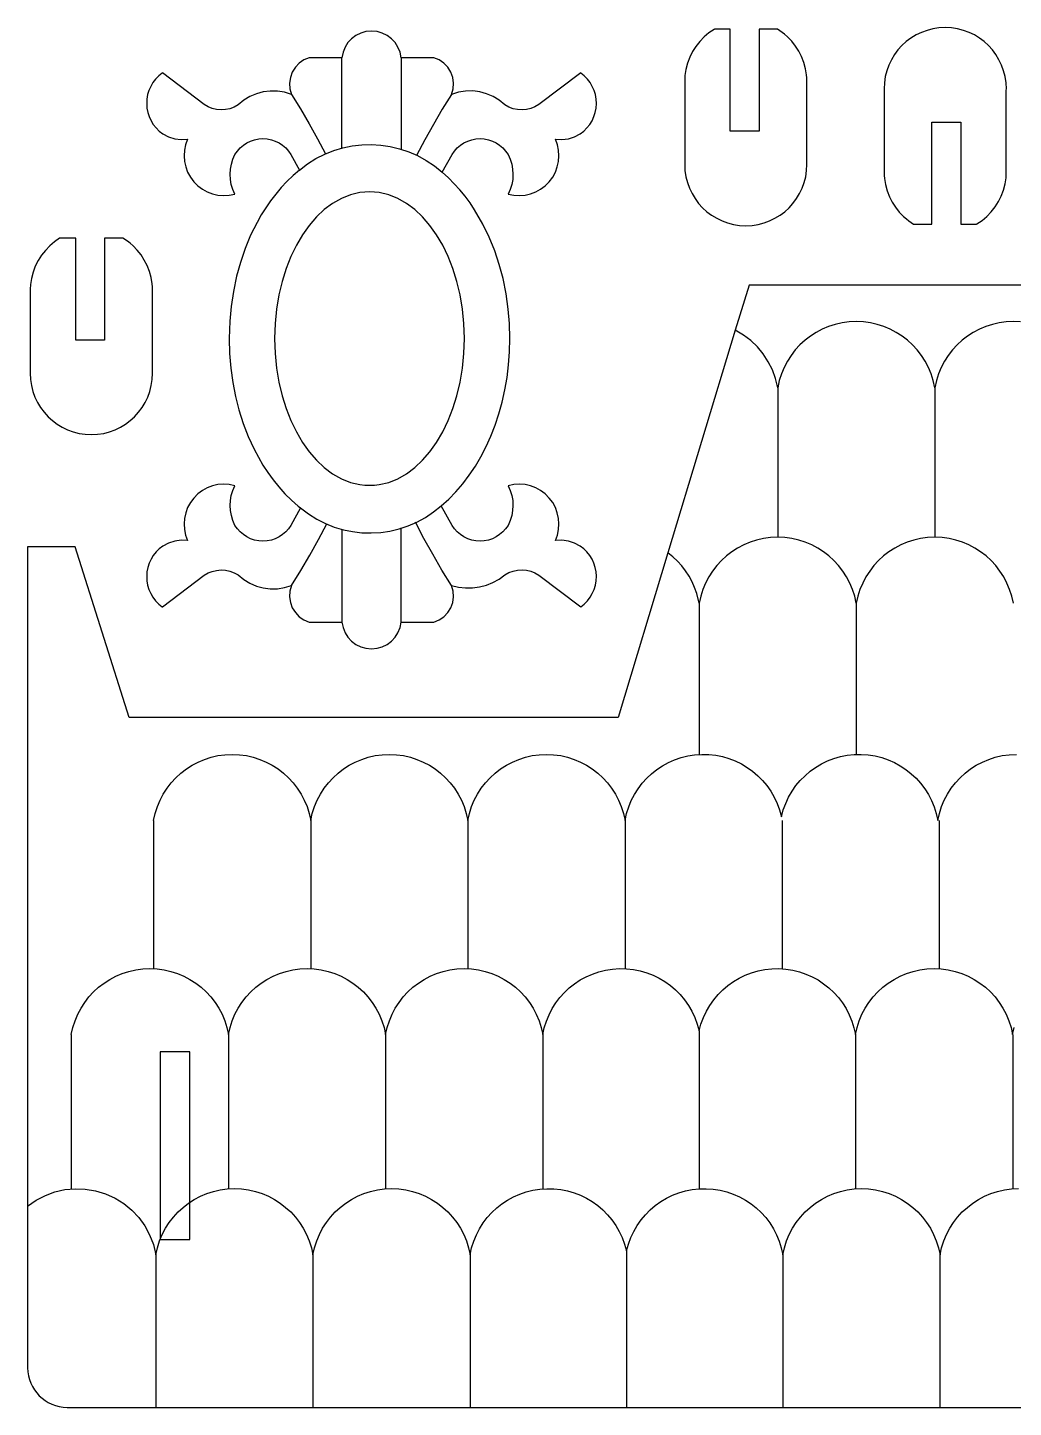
# Model space of a CAD drawing. Extents: x -5.2 to 11.4, y -0.3 to 10.2.
# Drawn here: x -5.16 to -1.15, y -0.34 to 5.27 of the extents above; entities that cross this region are included whole.
import ezdxf

# ---------------------------------------------------------------- set-up
doc = ezdxf.new("R2010")
doc.units = 0
doc.layers.add('Default_Layer', color=1, linetype='CONTINUOUS')

msp = doc.modelspace()

# ---------------------------------------------------------------- linework, layer by layer
at = {"layer": 'Default_Layer'}
for points in [[(-1.1831, 5.0163), (-1.1831, 5.0171), (-1.183, 5.0225), (-1.1843, 5.048), (-1.188, 5.0728), (-1.1942, 5.0967), (-1.2025, 5.1196), (-1.213, 5.1414), (-1.2254, 5.1619), (-1.2397, 5.1811), (-1.2558, 5.1988), (-1.2734, 5.2149), (-1.2925, 5.2293), (-1.313, 5.2418), (-1.3347, 5.2523), (-1.3576, 5.2607), (-1.3814, 5.2668), (-1.406, 5.2706), (-1.4314, 5.2719), (-1.4568, 5.2706), (-1.4815, 5.2668), (-1.5053, 5.2607), (-1.5281, 5.2523), (-1.5499, 5.2418), (-1.5704, 5.2293), (-1.5895, 5.2149), (-1.6071, 5.1988), (-1.6232, 5.1811), (-1.6375, 5.1619), (-1.6499, 5.1414), (-1.6604, 5.1196), (-1.6687, 5.0967), (-1.6748, 5.0728), (-1.6786, 5.048), (-1.6799, 5.0225), (-1.6798, 5.0159), (-1.6798, 4.6929), (-1.6799, 4.6871), (-1.6794, 4.671), (-1.6783, 4.6584), (-1.6742, 4.6338), (-1.6674, 4.6087), (-1.6579, 4.5844), (-1.6467, 4.5624), (-1.6333, 4.5416), (-1.6179, 4.5222), (-1.6007, 4.5045), (-1.5888, 4.4941), (-1.5785, 4.4861), (-1.56, 4.4736), (-1.5585, 4.4728), (-1.4854, 4.4728), (-1.4854, 4.8872), (-1.3684, 4.8872), (-1.3684, 4.4728), (-1.3043, 4.4728), (-1.3027, 4.4737), (-1.2815, 4.4882), (-1.2717, 4.4961), (-1.2622, 4.5045), (-1.2445, 4.5228), (-1.2287, 4.5428), (-1.2151, 4.5644), (-1.2037, 4.5872), (-1.1946, 4.6116), (-1.188, 4.6368), (-1.1843, 4.6616), (-1.1831, 4.6808), (-1.1831, 5.0163)], [(-2.9121, 5.0873), (-2.9124, 5.0875), (-3.0819, 4.959), (-3.098, 4.9497), (-3.1151, 4.9431), (-3.1328, 4.939), (-3.1507, 4.9375), (-3.1687, 4.9386), (-3.1865, 4.9423), (-3.2037, 4.9486), (-3.2201, 4.9574), (-3.2429, 4.9764), (-3.2679, 4.9917), (-3.2944, 5.0031), (-3.3222, 5.0107), (-3.3508, 5.0143), (-3.3798, 5.0139), (-3.4086, 5.0094), (-3.4369, 5.0006), (-3.4306, 5.0231), (-3.4291, 5.0462), (-3.4324, 5.0691), (-3.4403, 5.0911), (-3.4526, 5.111), (-3.4686, 5.1277), (-3.4877, 5.1407), (-3.5092, 5.1496), (-3.6417, 5.1496), (-3.6463, 5.172), (-3.6547, 5.1925), (-3.6666, 5.2109), (-3.6814, 5.2268), (-3.6987, 5.2398), (-3.7183, 5.2496), (-3.7396, 5.2557), (-3.7622, 5.2578), (-3.7848, 5.2557), (-3.8061, 5.2496), (-3.8256, 5.2398), (-3.843, 5.2268), (-3.8578, 5.2109), (-3.8696, 5.1925), (-3.878, 5.172), (-3.8826, 5.1496), (-4.0151, 5.1496), (-4.0367, 5.1407), (-4.0557, 5.1277), (-4.0717, 5.111), (-4.0841, 5.0911), (-4.092, 5.0691), (-4.0953, 5.0462), (-4.0937, 5.0231), (-4.0874, 5.0006), (-4.1158, 5.0092), (-4.1446, 5.0137), (-4.1735, 5.0141), (-4.2021, 5.0104), (-4.2299, 5.0029), (-4.2564, 4.9914), (-4.2814, 4.9763), (-4.3043, 4.9574), (-4.3207, 4.9486), (-4.3379, 4.9423), (-4.3556, 4.9386), (-4.3736, 4.9375), (-4.3916, 4.939), (-4.4093, 4.9431), (-4.4263, 4.9497), (-4.4425, 4.959), (-4.612, 5.0875), (-4.6123, 5.0873), (-4.6266, 5.0758), (-4.6392, 5.0628), (-4.6501, 5.0485), (-4.6592, 5.0331), (-4.6664, 5.0166), (-4.6717, 4.9994), (-4.6748, 4.9815), (-4.6757, 4.9632), (-4.6745, 4.9448), (-4.671, 4.927), (-4.6655, 4.9099), (-4.658, 4.8936), (-4.6487, 4.8782), (-4.6375, 4.8641), (-4.6246, 4.8514), (-4.6102, 4.8401), (-4.5868, 4.8279), (-4.5619, 4.82), (-4.536, 4.8166), (-4.5097, 4.8178), (-4.5176, 4.7958), (-4.5223, 4.7732), (-4.5237, 4.7504), (-4.522, 4.7278), (-4.5171, 4.7055), (-4.5092, 4.6841), (-4.4982, 4.6639), (-4.4842, 4.6451), (-4.4677, 4.6285), (-4.4494, 4.6147), (-4.4294, 4.6037), (-4.4082, 4.5957), (-4.3861, 4.5907), (-4.3634, 4.5888), (-4.3405, 4.5902), (-4.3176, 4.5949), (-4.3261, 4.6143), (-4.3321, 4.6343), (-4.3356, 4.6548), (-4.3368, 4.6755), (-4.3355, 4.6962), (-4.3317, 4.7167), (-4.3255, 4.7367), (-4.3169, 4.7561), (-4.3071, 4.7703), (-4.2956, 4.783), (-4.2827, 4.794), (-4.2685, 4.8033), (-4.2533, 4.8107), (-4.2372, 4.8161), (-4.2204, 4.8194), (-4.2032, 4.8205), (-4.1859, 4.8194), (-4.1691, 4.8161), (-4.1531, 4.8107), (-4.1378, 4.8033), (-4.1237, 4.794), (-4.1108, 4.783), (-4.0993, 4.7703), (-4.0894, 4.7561), (-4.0543, 4.6928), (-4.0547, 4.6924), (-4.0809, 4.6702), (-4.1058, 4.6465), (-4.1293, 4.6214), (-4.1514, 4.5951), (-4.1723, 4.5678), (-4.1919, 4.5395), (-4.2101, 4.5103), (-4.2271, 4.4804), (-4.2532, 4.4278), (-4.2757, 4.3735), (-4.2948, 4.3178), (-4.3104, 4.2612), (-4.3234, 4.1999), (-4.3327, 4.1379), (-4.3381, 4.0786), (-4.3404, 4.0079), (-4.3387, 3.9471), (-4.3338, 3.8876), (-4.3258, 3.83), (-4.3147, 3.773), (-4.3007, 3.7178), (-4.2834, 3.6634), (-4.2629, 3.6102), (-4.2391, 3.5584), (-4.2219, 3.5259), (-4.2033, 3.4941), (-4.1831, 3.4633), (-4.1615, 3.4334), (-4.1384, 3.4048), (-4.1138, 3.3775), (-4.0876, 3.3517), (-4.0599, 3.3275), (-4.0502, 3.3197), (-4.0502, 3.3196), (-4.0894, 3.2489), (-4.0993, 3.2347), (-4.1108, 3.222), (-4.1237, 3.211), (-4.1378, 3.2017), (-4.1531, 3.1943), (-4.1691, 3.1889), (-4.1859, 3.1856), (-4.2032, 3.1845), (-4.2204, 3.1856), (-4.2372, 3.1889), (-4.2533, 3.1943), (-4.2685, 3.2017), (-4.2827, 3.211), (-4.2956, 3.222), (-4.3071, 3.2347), (-4.3169, 3.2489), (-4.3255, 3.2683), (-4.3317, 3.2883), (-4.3355, 3.3088), (-4.3368, 3.3295), (-4.3356, 3.3502), (-4.3321, 3.3707), (-4.3261, 3.3907), (-4.3176, 3.4101), (-4.3405, 3.4148), (-4.3634, 3.4162), (-4.3861, 3.4143), (-4.4082, 3.4093), (-4.4294, 3.4013), (-4.4494, 3.3903), (-4.4677, 3.3765), (-4.4842, 3.3599), (-4.4982, 3.3411), (-4.5092, 3.3209), (-4.5171, 3.2995), (-4.522, 3.2772), (-4.5237, 3.2546), (-4.5223, 3.2318), (-4.5176, 3.2092), (-4.5097, 3.1872), (-4.536, 3.1884), (-4.5619, 3.185), (-4.5868, 3.1771), (-4.6102, 3.1649), (-4.6246, 3.1536), (-4.6375, 3.1409), (-4.6487, 3.1268), (-4.658, 3.1115), (-4.6655, 3.0951), (-4.671, 3.078), (-4.6745, 3.0602), (-4.6757, 3.0419), (-4.6748, 3.0235), (-4.6717, 3.0056), (-4.6664, 2.9884), (-4.6592, 2.9719), (-4.6501, 2.9565), (-4.6392, 2.9422), (-4.6266, 2.9292), (-4.6123, 2.9177), (-4.612, 2.9175), (-4.4425, 3.046), (-4.4263, 3.0553), (-4.4093, 3.0619), (-4.3916, 3.066), (-4.3736, 3.0675), (-4.3556, 3.0664), (-4.3379, 3.0627), (-4.3207, 3.0564), (-4.3043, 3.0476), (-4.2814, 3.0288), (-4.2564, 3.0137), (-4.2298, 3.0023), (-4.202, 2.9947), (-4.1735, 2.9911), (-4.1446, 2.9914), (-4.1157, 2.9959), (-4.0874, 3.0045), (-4.0937, 2.982), (-4.0952, 2.9589), (-4.092, 2.9359), (-4.0841, 2.9139), (-4.0717, 2.8941), (-4.0557, 2.8774), (-4.0367, 2.8643), (-4.0151, 2.8554), (-3.8826, 2.8554), (-3.878, 2.8331), (-3.8696, 2.8125), (-3.8578, 2.7941), (-3.843, 2.7782), (-3.8256, 2.7652), (-3.8061, 2.7554), (-3.7848, 2.7493), (-3.7622, 2.7472), (-3.7396, 2.7493), (-3.7183, 2.7554), (-3.6987, 2.7652), (-3.6814, 2.7782), (-3.6666, 2.7941), (-3.6547, 2.8125), (-3.6463, 2.8331), (-3.6417, 2.8554), (-3.5092, 2.8554), (-3.4877, 2.8643), (-3.4686, 2.8774), (-3.4526, 2.8941), (-3.4403, 2.9139), (-3.4324, 2.9359), (-3.4291, 2.9589), (-3.4307, 2.982), (-3.437, 3.0045), (-3.4086, 2.9975), (-3.3799, 2.9943), (-3.3513, 2.9946), (-3.323, 2.9984), (-3.2955, 3.0058), (-3.2689, 3.0165), (-3.2437, 3.0306), (-3.2202, 3.0479), (-3.2038, 3.0568), (-3.1866, 3.063), (-3.1689, 3.0667), (-3.1508, 3.0678), (-3.1329, 3.0663), (-3.1152, 3.0622), (-3.0982, 3.0556), (-3.082, 3.0464), (-2.9122, 2.9176), (-2.8979, 2.9291), (-2.8852, 2.9421), (-2.8743, 2.9564), (-2.8652, 2.9719), (-2.858, 2.9883), (-2.8528, 3.0056), (-2.8496, 3.0235), (-2.8487, 3.0418), (-2.8499, 3.0601), (-2.8534, 3.0779), (-2.8589, 3.0951), (-2.8663, 3.1114), (-2.8757, 3.1267), (-2.8869, 3.1409), (-2.8997, 3.1536), (-2.9142, 3.1649), (-2.9375, 3.1771), (-2.9625, 3.185), (-2.9884, 3.1884), (-3.0147, 3.1872), (-3.0068, 3.2092), (-3.0021, 3.2318), (-3.0007, 3.2546), (-3.0024, 3.2772), (-3.0073, 3.2995), (-3.0152, 3.3209), (-3.0262, 3.3411), (-3.0401, 3.3599), (-3.0566, 3.3765), (-3.075, 3.3903), (-3.095, 3.4013), (-3.1162, 3.4093), (-3.1383, 3.4143), (-3.161, 3.4162), (-3.1839, 3.4148), (-3.2068, 3.4101), (-3.1983, 3.3907), (-3.1923, 3.3707), (-3.1887, 3.3502), (-3.1876, 3.3295), (-3.1889, 3.3088), (-3.1926, 3.2883), (-3.1988, 3.2683), (-3.2074, 3.2489), (-3.2173, 3.2347), (-3.2288, 3.222), (-3.2417, 3.211), (-3.2559, 3.2017), (-3.2711, 3.1943), (-3.2872, 3.1889), (-3.3039, 3.1856), (-3.3212, 3.1845), (-3.3385, 3.1856), (-3.3552, 3.1889), (-3.3713, 3.1943), (-3.3865, 3.2017), (-3.4007, 3.211), (-3.4136, 3.222), (-3.4251, 3.2347), (-3.435, 3.2489), (-3.4792, 3.3286), (-3.4485, 3.3557), (-3.4192, 3.3854), (-3.3914, 3.4176), (-3.3651, 3.4522), (-3.3404, 3.4889), (-3.3174, 3.5278), (-3.2963, 3.5687), (-3.277, 3.6115), (-3.2596, 3.6561), (-3.2443, 3.7023), (-3.2311, 3.75), (-3.2202, 3.7992), (-3.2115, 3.8497), (-3.2052, 3.9014), (-3.2014, 3.9541), (-3.2001, 4.0079), (-3.2017, 4.0686), (-3.2066, 4.1281), (-3.2154, 4.1904), (-3.2278, 4.252), (-3.243, 4.309), (-3.2616, 4.365), (-3.2836, 4.4197), (-3.3093, 4.4728), (-3.3432, 4.5311), (-3.362, 4.5592), (-3.3821, 4.5864), (-3.4034, 4.6125), (-3.426, 4.6375), (-3.4499, 4.6613), (-3.4751, 4.6838), (-3.4751, 4.6838), (-3.435, 4.7561), (-3.4251, 4.7703), (-3.4136, 4.783), (-3.4007, 4.794), (-3.3865, 4.8033), (-3.3713, 4.8107), (-3.3552, 4.8161), (-3.3385, 4.8194), (-3.3212, 4.8205), (-3.3039, 4.8194), (-3.2872, 4.8161), (-3.2711, 4.8107), (-3.2559, 4.8033), (-3.2417, 4.794), (-3.2288, 4.783), (-3.2173, 4.7703), (-3.2074, 4.7561), (-3.1988, 4.7367), (-3.1926, 4.7167), (-3.1889, 4.6962), (-3.1876, 4.6755), (-3.1887, 4.6548), (-3.1923, 4.6343), (-3.1983, 4.6143), (-3.2068, 4.5949), (-3.1839, 4.5902), (-3.161, 4.5888), (-3.1383, 4.5907), (-3.1162, 4.5957), (-3.095, 4.6037), (-3.075, 4.6147), (-3.0566, 4.6285), (-3.0401, 4.6451), (-3.0262, 4.6639), (-3.0152, 4.6841), (-3.0073, 4.7055), (-3.0024, 4.7278), (-3.0007, 4.7504), (-3.0021, 4.7732), (-3.0068, 4.7958), (-3.0147, 4.8178), (-2.9884, 4.8166), (-2.9625, 4.82), (-2.9375, 4.8279), (-2.9142, 4.8401), (-2.8997, 4.8514), (-2.8869, 4.8641), (-2.8757, 4.8782), (-2.8663, 4.8936), (-2.8589, 4.9099), (-2.8533, 4.927), (-2.8499, 4.9448), (-2.8486, 4.9632), (-2.8496, 4.9815), (-2.8527, 4.9994), (-2.8579, 5.0166), (-2.8651, 5.0331), (-2.8742, 5.0485), (-2.8852, 5.0628), (-2.8978, 5.0758), (-2.9121, 5.0873)], [(-2.4898, 4.7223), (-2.4899, 4.7214), (-2.4899, 4.7161), (-2.4886, 4.6906), (-2.4849, 4.6658), (-2.4788, 4.6419), (-2.4704, 4.619), (-2.4599, 4.5972), (-2.4475, 4.5766), (-2.4332, 4.5574), (-2.4172, 4.5397), (-2.3995, 4.5236), (-2.3804, 4.5093), (-2.3599, 4.4968), (-2.3382, 4.4863), (-2.3154, 4.4779), (-2.2916, 4.4718), (-2.2669, 4.468), (-2.2415, 4.4667), (-2.2161, 4.468), (-2.1914, 4.4718), (-2.1676, 4.4779), (-2.1448, 4.4863), (-2.1231, 4.4968), (-2.1026, 4.5093), (-2.0834, 4.5236), (-2.0658, 4.5397), (-2.0498, 4.5574), (-2.0355, 4.5766), (-2.023, 4.5972), (-2.0126, 4.619), (-2.0042, 4.6419), (-1.9981, 4.6658), (-1.9943, 4.6906), (-1.993, 4.7161), (-1.9931, 4.7226), (-1.9931, 5.0457), (-1.993, 5.0515), (-1.9935, 5.0675), (-1.9946, 5.0802), (-1.9987, 5.1048), (-2.0056, 5.1299), (-2.015, 5.1541), (-2.0262, 5.1762), (-2.0396, 5.197), (-2.055, 5.2163), (-2.0722, 5.2341), (-2.0841, 5.2445), (-2.0944, 5.2525), (-2.1129, 5.2649), (-2.1144, 5.2658), (-2.1876, 5.2658), (-2.1876, 4.8513), (-2.3046, 4.8513), (-2.3046, 5.2658), (-2.3686, 5.2658), (-2.3702, 5.2648), (-2.3914, 5.2504), (-2.4013, 5.2425), (-2.4107, 5.2341), (-2.4284, 5.2158), (-2.4442, 5.1957), (-2.4578, 5.1742), (-2.4692, 5.1514), (-2.4783, 5.127), (-2.4849, 5.1018), (-2.4887, 5.077), (-2.4898, 5.0578), (-2.4898, 4.7223)], [(-4.1557, 4.0079), (-4.1537, 3.9469), (-4.1478, 3.8877), (-4.1383, 3.8305), (-4.1254, 3.7757), (-4.1091, 3.7236), (-4.0898, 3.6744), (-4.0676, 3.6285), (-4.0428, 3.5861), (-4.0154, 3.5477), (-3.9857, 3.5133), (-3.9539, 3.4835), (-3.9202, 3.4583), (-3.8848, 3.4383), (-3.8479, 3.4236), (-3.8096, 3.4146), (-3.79, 3.4122), (-3.7702, 3.4115), (-3.7504, 3.4122), (-3.7308, 3.4146), (-3.6925, 3.4236), (-3.6556, 3.4383), (-3.6202, 3.4583), (-3.5865, 3.4835), (-3.5547, 3.5133), (-3.525, 3.5477), (-3.4977, 3.5861), (-3.4728, 3.6285), (-3.4506, 3.6744), (-3.4313, 3.7236), (-3.4151, 3.7757), (-3.4021, 3.8305), (-3.3926, 3.8877), (-3.3868, 3.9469), (-3.3848, 4.0079), (-3.3868, 4.0688), (-3.3926, 4.128), (-3.4021, 4.1852), (-3.4151, 4.24), (-3.4313, 4.2921), (-3.4506, 4.3413), (-3.4728, 4.3872), (-3.4977, 4.4296), (-3.525, 4.4681), (-3.5547, 4.5024), (-3.5865, 4.5323), (-3.6202, 4.5574), (-3.6556, 4.5774), (-3.6925, 4.5921), (-3.7308, 4.6012), (-3.7504, 4.6035), (-3.7702, 4.6042), (-3.79, 4.6035), (-3.8096, 4.6012), (-3.8479, 4.5921), (-3.8848, 4.5774), (-3.9202, 4.5574), (-3.9539, 4.5323), (-3.9857, 4.5024), (-4.0154, 4.4681), (-4.0428, 4.4296), (-4.0676, 4.3872), (-4.0898, 4.3413), (-4.1091, 4.2921), (-4.1254, 4.24), (-4.1383, 4.1852), (-4.1478, 4.128), (-4.1537, 4.0688), (-4.1557, 4.0079)], [(-5.1488, 3.8731), (-5.1488, 3.8722), (-5.1489, 3.8668), (-5.1476, 3.8413), (-5.1439, 3.8166), (-5.1377, 3.7927), (-5.1294, 3.7698), (-5.1189, 3.748), (-5.1065, 3.7274), (-5.0922, 3.7082), (-5.0761, 3.6905), (-5.0585, 3.6744), (-5.0394, 3.6601), (-5.0189, 3.6476), (-4.9972, 3.6371), (-4.9743, 3.6287), (-4.9505, 3.6225), (-4.9259, 3.6188), (-4.9005, 3.6175), (-4.8751, 3.6188), (-4.8504, 3.6225), (-4.8266, 3.6287), (-4.8037, 3.6371), (-4.782, 3.6476), (-4.7615, 3.6601), (-4.7424, 3.6744), (-4.7248, 3.6905), (-4.7087, 3.7082), (-4.6944, 3.7274), (-4.682, 3.748), (-4.6715, 3.7698), (-4.6632, 3.7927), (-4.6571, 3.8166), (-4.6533, 3.8413), (-4.652, 3.8668), (-4.6521, 3.8734), (-4.6521, 4.1964), (-4.652, 4.2023), (-4.6525, 4.2183), (-4.6536, 4.2309), (-4.6577, 4.2556), (-4.6645, 4.2807), (-4.6739, 4.3049), (-4.6852, 4.3269), (-4.6986, 4.3477), (-4.714, 4.3671), (-4.7312, 4.3848), (-4.743, 4.3952), (-4.7534, 4.4033), (-4.7719, 4.4157), (-4.7734, 4.4166), (-4.8465, 4.4166), (-4.8465, 4.0021), (-4.9635, 4.0021), (-4.9635, 4.4166), (-5.0275, 4.4166), (-5.0292, 4.4156), (-5.0504, 4.4011), (-5.0602, 4.3932), (-5.0697, 4.3848), (-5.0874, 4.3665), (-5.1032, 4.3465), (-5.1168, 4.325), (-5.1282, 4.3021), (-5.1373, 4.2777), (-5.1439, 4.2525), (-5.1476, 4.2278), (-5.1488, 4.2086), (-5.1488, 3.8731)], [(-4.6214, 0.347), (-4.501, 0.347), (-4.501, 1.1086), (-4.6214, 1.1086), (-4.6214, 0.347)]]:
    msp.add_lwpolyline(points, close=True, dxfattribs=at)
for points in [[(-3.8826, 4.7823), (-3.8826, 5.1496)], [(-3.6417, 5.1496), (-3.6417, 4.7775)], [(-4.0874, 5.0005), (-4.0505, 4.9412), (-4.0151, 4.881), (-3.9812, 4.82), (-3.9487, 4.7582)], [(-3.437, 5.0005), (-3.4747, 4.9397), (-3.511, 4.878), (-3.5457, 4.8155), (-3.5788, 4.752)], [(-4.0543, 4.6928), (-4.0218, 4.7177), (-3.9878, 4.7393), (-3.9524, 4.7574), (-3.9158, 4.7721), (-3.8784, 4.7834), (-3.8402, 4.7913), (-3.8017, 4.7957), (-3.763, 4.7968), (-3.7244, 4.7945), (-3.686, 4.7889), (-3.6481, 4.7798), (-3.6111, 4.7673), (-3.575, 4.7515), (-3.5401, 4.7323), (-3.5068, 4.7097), (-3.4751, 4.6838)], [(-0.8668, 4.2255), (-2.2284, 4.2255), (-2.2842, 4.0415), (-2.5581, 3.137), (-2.7605, 2.4685), (-4.747, 2.4685), (-4.9667, 3.1616), (-5.1594, 3.1616), (-5.1594, 2.4685), (-5.1594, 0.4823), (-5.1594, -0.1749), (-5.1586, -0.1914), (-5.1562, -0.2074), (-5.1522, -0.2228), (-5.1468, -0.2376), (-5.14, -0.2517), (-5.132, -0.265), (-5.1124, -0.2888), (-5.0886, -0.3085), (-5.0754, -0.3166), (-5.0613, -0.3234), (-5.0466, -0.3288), (-5.0312, -0.3328), (-5.0152, -0.3352), (-4.9988, -0.3361), (-4.6386, -0.3361), (-4.0002, -0.3361), (-3.3616, -0.3361), (-2.7262, -0.3361), (-2.0909, -0.3361), (-1.4526, -0.3361), (-0.8141, -0.3361)], [(-2.112, 3.8084), (-2.1208, 3.8454), (-2.1337, 3.8807), (-2.1504, 3.9141), (-2.1708, 3.9453), (-2.1945, 3.9739), (-2.2215, 3.9996), (-2.2515, 4.0223), (-2.2842, 4.0415)], [(-1.1252, 4.0755), (-1.1544, 4.0769), (-1.1836, 4.0755), (-1.2121, 4.0717), (-1.2399, 4.0654), (-1.2667, 4.0567), (-1.2925, 4.0459), (-1.3172, 4.0329), (-1.3406, 4.0178), (-1.3626, 4.0009), (-1.3831, 3.9821), (-1.402, 3.9616), (-1.419, 3.9395), (-1.4342, 3.9159), (-1.4474, 3.8908), (-1.4584, 3.8645), (-1.4672, 3.837), (-1.4736, 3.8084), (-1.48, 3.837), (-1.4888, 3.8645), (-1.4998, 3.8908), (-1.513, 3.9159), (-1.5282, 3.9395), (-1.5452, 3.9616), (-1.5641, 3.9821), (-1.5846, 4.0009), (-1.6066, 4.0178), (-1.63, 4.0329), (-1.6547, 4.0459), (-1.6805, 4.0567), (-1.7073, 4.0654), (-1.7351, 4.0717), (-1.7636, 4.0755), (-1.7928, 4.0769), (-1.822, 4.0755), (-1.8505, 4.0717), (-1.8783, 4.0654), (-1.9051, 4.0567), (-1.9309, 4.0459), (-1.9556, 4.0329), (-1.979, 4.0178), (-2.001, 4.0009), (-2.0215, 3.9821), (-2.0404, 3.9616), (-2.0574, 3.9395), (-2.0726, 3.9159), (-2.0858, 3.8908), (-2.0968, 3.8645), (-2.1056, 3.837), (-2.112, 3.8084)], [(-2.112, 3.8084), (-2.112, 3.2004)], [(-1.4736, 3.8084), (-1.4736, 3.2004)], [(-4.0502, 3.3196), (-4.0181, 3.2952), (-3.9845, 3.2742), (-3.9496, 3.2565), (-3.9135, 3.2421), (-3.8766, 3.2311), (-3.8391, 3.2234), (-3.8011, 3.219), (-3.763, 3.218), (-3.725, 3.2202), (-3.6872, 3.2258), (-3.6499, 3.2347), (-3.6133, 3.2468), (-3.5778, 3.2623), (-3.5434, 3.2811), (-3.5105, 3.3032), (-3.4792, 3.3286)], [(-4.0502, 3.3197), (-4.0502, 3.3196)], [(-4.0874, 3.0045), (-4.0493, 3.0659), (-4.0127, 3.1282), (-3.9777, 3.1914), (-3.9443, 3.2555)], [(-3.437, 3.0045), (-3.476, 3.0673), (-3.5133, 3.1311), (-3.5491, 3.1959), (-3.5831, 3.2616)], [(-3.8826, 3.2334), (-3.8826, 2.8554)], [(-3.6417, 2.8554), (-3.6417, 3.2382)], [(-1.1544, 2.932), (-1.1608, 2.9606), (-1.1696, 2.9881), (-1.1806, 3.0144), (-1.1938, 3.0394), (-1.209, 3.063), (-1.226, 3.0851), (-1.2449, 3.1056), (-1.2654, 3.1244), (-1.2874, 3.1414), (-1.3108, 3.1564), (-1.3355, 3.1694), (-1.3613, 3.1803), (-1.3881, 3.1889), (-1.4159, 3.1952), (-1.4444, 3.1991), (-1.4736, 3.2004), (-1.5028, 3.1991), (-1.5313, 3.1952), (-1.5591, 3.1889), (-1.5859, 3.1803), (-1.6117, 3.1694), (-1.6364, 3.1564), (-1.6598, 3.1414), (-1.6818, 3.1244), (-1.7023, 3.1056), (-1.7212, 3.0851), (-1.7382, 3.063), (-1.7534, 3.0394), (-1.7666, 3.0144), (-1.7776, 2.9881), (-1.7864, 2.9606), (-1.7928, 2.932), (-1.7992, 2.9606), (-1.808, 2.9881), (-1.819, 3.0144), (-1.8322, 3.0394), (-1.8474, 3.063), (-1.8644, 3.0851), (-1.8833, 3.1056), (-1.9038, 3.1244), (-1.9258, 3.1414), (-1.9492, 3.1564), (-1.9739, 3.1694), (-1.9997, 3.1803), (-2.0265, 3.1889), (-2.0543, 3.1952), (-2.0828, 3.1991), (-2.112, 3.2004), (-2.1412, 3.1991), (-2.1697, 3.1952), (-2.1975, 3.1889), (-2.2243, 3.1803), (-2.2501, 3.1694), (-2.2748, 3.1564), (-2.2982, 3.1414), (-2.3202, 3.1244), (-2.3407, 3.1056), (-2.3596, 3.0851), (-2.3766, 3.063), (-2.3918, 3.0394), (-2.405, 3.0144), (-2.416, 2.9881), (-2.4248, 2.9606), (-2.4312, 2.932)], [(-2.4312, 2.932), (-2.4409, 2.9718), (-2.4495, 2.9962), (-2.46, 3.0198), (-2.4723, 3.0423), (-2.4863, 3.0638), (-2.502, 3.0841), (-2.5192, 3.1031), (-2.5379, 3.1208), (-2.5581, 3.137)], [(-2.9121, 2.9177), (-2.9122, 2.9176)], [(-2.4312, 2.9319), (-2.4312, 2.3174)], [(-1.7928, 2.9319), (-1.7928, 2.3177)], [(-4.6475, 2.0495), (-4.6411, 2.0781), (-4.6323, 2.1056), (-4.6213, 2.1319), (-4.6081, 2.1569), (-4.593, 2.1806), (-4.5759, 2.2027), (-4.557, 2.2232), (-4.5365, 2.2419), (-4.5145, 2.2589), (-4.4911, 2.2739), (-4.4665, 2.2869), (-4.4406, 2.2978), (-4.4138, 2.3065), (-4.386, 2.3128), (-4.3575, 2.3166), (-4.3283, 2.3179), (-4.2991, 2.3166), (-4.2706, 2.3128), (-4.2428, 2.3065), (-4.216, 2.2978), (-4.1902, 2.2869), (-4.1655, 2.2739), (-4.1421, 2.2589), (-4.1201, 2.2419), (-4.0996, 2.2232), (-4.0807, 2.2027), (-4.0637, 2.1806), (-4.0485, 2.1569), (-4.0353, 2.1319), (-4.0243, 2.1056), (-4.0155, 2.0781), (-4.0091, 2.0495), (-4.0027, 2.0781), (-3.9939, 2.1056), (-3.9829, 2.1319), (-3.9697, 2.1569), (-3.9546, 2.1806), (-3.9375, 2.2027), (-3.9186, 2.2232), (-3.8981, 2.242), (-3.8761, 2.2589), (-3.8527, 2.274), (-3.828, 2.287), (-3.8022, 2.2978), (-3.7754, 2.3065), (-3.7476, 2.3128), (-3.7191, 2.3166), (-3.6899, 2.318), (-3.6607, 2.3166), (-3.6322, 2.3128), (-3.6044, 2.3065), (-3.5776, 2.2978), (-3.5517, 2.287), (-3.5271, 2.274), (-3.5037, 2.2589), (-3.4816, 2.242), (-3.4612, 2.2232), (-3.4423, 2.2027), (-3.4252, 2.1806), (-3.41, 2.1569), (-3.3969, 2.1319), (-3.3858, 2.1056), (-3.3771, 2.0781), (-3.3707, 2.0495), (-3.3643, 2.0781), (-3.3555, 2.1056), (-3.3445, 2.1319), (-3.3313, 2.1569), (-3.3161, 2.1806), (-3.299, 2.2027), (-3.2802, 2.2232), (-3.2597, 2.242), (-3.2377, 2.2589), (-3.2143, 2.274), (-3.1896, 2.287), (-3.1638, 2.2978), (-3.1369, 2.3065), (-3.1092, 2.3128), (-3.0806, 2.3166), (-3.0515, 2.318), (-3.0223, 2.3166), (-2.9937, 2.3128), (-2.966, 2.3065), (-2.9391, 2.2978), (-2.9133, 2.287), (-2.8886, 2.274), (-2.8652, 2.2589), (-2.8432, 2.242), (-2.8227, 2.2232), (-2.8039, 2.2027), (-2.7868, 2.1806), (-2.7716, 2.1569), (-2.7584, 2.1319), (-2.7474, 2.1056), (-2.7386, 2.0781), (-2.7322, 2.0495), (-2.726, 2.0776), (-2.7174, 2.1046), (-2.7067, 2.1305), (-2.6939, 2.1552), (-2.6791, 2.1785), (-2.6625, 2.2004), (-2.6441, 2.2207), (-2.6242, 2.2394), (-2.6028, 2.2564), (-2.58, 2.2715), (-2.5559, 2.2847), (-2.5307, 2.2958), (-2.5044, 2.3048), (-2.4773, 2.3115), (-2.4494, 2.3159), (-2.4207, 2.3178), (-2.3921, 2.3173), (-2.3639, 2.3142), (-2.3365, 2.3088), (-2.3099, 2.3011), (-2.2842, 2.2912), (-2.2595, 2.2791), (-2.236, 2.2651), (-2.2138, 2.2492), (-2.193, 2.2315), (-2.1737, 2.2121), (-2.1561, 2.191), (-2.1402, 2.1684), (-2.1263, 2.1444), (-2.1143, 2.119), (-2.1045, 2.0924), (-2.0969, 2.0646), (-2.0893, 2.0924), (-2.0795, 2.119), (-2.0675, 2.1444), (-2.0536, 2.1684), (-2.0377, 2.191), (-2.0201, 2.2121), (-2.0008, 2.2315), (-1.98, 2.2492), (-1.9578, 2.2651), (-1.9343, 2.2791), (-1.9096, 2.2912), (-1.8839, 2.3011), (-1.8573, 2.3088), (-1.8298, 2.3142), (-1.8017, 2.3173), (-1.773, 2.3178), (-1.7444, 2.3159), (-1.7165, 2.3115), (-1.6893, 2.3048), (-1.6631, 2.2958), (-1.6379, 2.2847), (-1.6138, 2.2715), (-1.591, 2.2564), (-1.5696, 2.2394), (-1.5496, 2.2207), (-1.5313, 2.2004), (-1.5147, 2.1785), (-1.4999, 2.1552), (-1.4871, 2.1305), (-1.4764, 2.1046), (-1.4678, 2.0776), (-1.4616, 2.0495), (-1.4552, 2.0781), (-1.4464, 2.1056), (-1.4354, 2.1319), (-1.4222, 2.1569), (-1.407, 2.1806), (-1.3899, 2.2027), (-1.3711, 2.2232), (-1.3506, 2.242), (-1.3286, 2.2589), (-1.3052, 2.274), (-1.2805, 2.287), (-1.2547, 2.2978), (-1.2278, 2.3065), (-1.2001, 2.3128), (-1.1715, 2.3166), (-1.1423, 2.318)], [(-4.6476, 2.0495), (-4.6476, 1.4472)], [(-4.0092, 2.0495), (-4.0092, 1.4472)], [(-3.3708, 2.0493), (-3.3708, 1.4472)], [(-2.7323, 2.0495), (-2.7323, 1.4472)], [(-2.0939, 2.0495), (-2.0939, 1.4468)], [(-1.4554, 2.0493), (-1.4554, 1.4469)], [(-4.9818, 1.1791), (-4.9754, 1.2077), (-4.9666, 1.2352), (-4.9556, 1.2615), (-4.9424, 1.2865), (-4.9272, 1.3102), (-4.9101, 1.3323), (-4.8913, 1.3528), (-4.8708, 1.3715), (-4.8488, 1.3885), (-4.8254, 1.4035), (-4.8007, 1.4166), (-4.7749, 1.4274), (-4.748, 1.4361), (-4.7203, 1.4424), (-4.6917, 1.4462), (-4.6626, 1.4475), (-4.6334, 1.4462), (-4.6048, 1.4424), (-4.5771, 1.4361), (-4.5502, 1.4274), (-4.5244, 1.4166), (-4.4997, 1.4035), (-4.4763, 1.3885), (-4.4543, 1.3715), (-4.4338, 1.3528), (-4.415, 1.3323), (-4.3979, 1.3102), (-4.3827, 1.2865), (-4.3696, 1.2615), (-4.3585, 1.2352), (-4.3498, 1.2077), (-4.3434, 1.1791), (-4.337, 1.2077), (-4.3282, 1.2352), (-4.3172, 1.2615), (-4.304, 1.2866), (-4.2888, 1.3102), (-4.2717, 1.3323), (-4.2529, 1.3528), (-4.2324, 1.3716), (-4.2104, 1.3885), (-4.187, 1.4036), (-4.1623, 1.4166), (-4.1365, 1.4274), (-4.1096, 1.4361), (-4.0819, 1.4424), (-4.0533, 1.4462), (-4.0241, 1.4476), (-3.995, 1.4462), (-3.9664, 1.4424), (-3.9387, 1.4361), (-3.9118, 1.4274), (-3.886, 1.4166), (-3.8613, 1.4036), (-3.8379, 1.3885), (-3.8159, 1.3716), (-3.7954, 1.3528), (-3.7766, 1.3323), (-3.7595, 1.3102), (-3.7443, 1.2866), (-3.7311, 1.2615), (-3.7201, 1.2352), (-3.7113, 1.2077), (-3.7049, 1.1791), (-3.6985, 1.2077), (-3.6898, 1.2352), (-3.6787, 1.2615), (-3.6656, 1.2866), (-3.6504, 1.3102), (-3.6333, 1.3323), (-3.6144, 1.3528), (-3.594, 1.3716), (-3.5719, 1.3885), (-3.5485, 1.4036), (-3.5239, 1.4166), (-3.498, 1.4274), (-3.4712, 1.4361), (-3.4434, 1.4424), (-3.4149, 1.4462), (-3.3857, 1.4476), (-3.3565, 1.4462), (-3.328, 1.4424), (-3.3002, 1.4361), (-3.2734, 1.4274), (-3.2476, 1.4166), (-3.2229, 1.4036), (-3.1995, 1.3885), (-3.1775, 1.3716), (-3.157, 1.3528), (-3.1381, 1.3323), (-3.121, 1.3102), (-3.1059, 1.2866), (-3.0927, 1.2615), (-3.0816, 1.2352), (-3.0729, 1.2077), (-3.0665, 1.1791), (-3.0602, 1.2072), (-3.0517, 1.2342), (-3.0409, 1.2601), (-3.0281, 1.2848), (-3.0134, 1.3081), (-2.9967, 1.33), (-2.9784, 1.3504), (-2.9585, 1.369), (-2.937, 1.386), (-2.9142, 1.4011), (-2.8901, 1.4143), (-2.8649, 1.4254), (-2.8387, 1.4344), (-2.8116, 1.4411), (-2.7836, 1.4455), (-2.755, 1.4474), (-2.7263, 1.4469), (-2.6982, 1.4438), (-2.6708, 1.4384), (-2.6441, 1.4307), (-2.6184, 1.4208), (-2.5938, 1.4088), (-2.5703, 1.3948), (-2.548, 1.3788), (-2.5272, 1.3611), (-2.508, 1.3417), (-2.4903, 1.3206), (-2.4745, 1.298), (-2.4605, 1.274), (-2.4485, 1.2486), (-2.4387, 1.222), (-2.4311, 1.1942), (-2.4236, 1.222), (-2.4137, 1.2486), (-2.4018, 1.274), (-2.3878, 1.298), (-2.372, 1.3206), (-2.3543, 1.3417), (-2.3351, 1.3611), (-2.3142, 1.3788), (-2.292, 1.3948), (-2.2685, 1.4088), (-2.2439, 1.4208), (-2.2182, 1.4307), (-2.1915, 1.4384), (-2.1641, 1.4438), (-2.136, 1.4469), (-2.1073, 1.4474), (-2.0787, 1.4455), (-2.0507, 1.4411), (-2.0236, 1.4344), (-1.9974, 1.4254), (-1.9721, 1.4143), (-1.9481, 1.4011), (-1.9253, 1.386), (-1.9038, 1.369), (-1.8839, 1.3504), (-1.8656, 1.33), (-1.8489, 1.3081), (-1.8342, 1.2848), (-1.8214, 1.2601), (-1.8106, 1.2342), (-1.8021, 1.2072), (-1.7958, 1.1791), (-1.7894, 1.2077), (-1.7806, 1.2352), (-1.7696, 1.2615), (-1.7564, 1.2866), (-1.7412, 1.3102), (-1.7242, 1.3323), (-1.7053, 1.3528), (-1.6848, 1.3716), (-1.6628, 1.3885), (-1.6394, 1.4036), (-1.6147, 1.4166), (-1.5889, 1.4274), (-1.5621, 1.4361), (-1.5343, 1.4424), (-1.5058, 1.4462), (-1.4766, 1.4476), (-1.4474, 1.4462), (-1.4189, 1.4424), (-1.3911, 1.4361), (-1.3643, 1.4274), (-1.3384, 1.4166), (-1.3138, 1.4036), (-1.2904, 1.3885), (-1.2683, 1.3716), (-1.2479, 1.3528), (-1.229, 1.3323), (-1.2119, 1.3102), (-1.1967, 1.2866), (-1.1836, 1.2615), (-1.1725, 1.2352), (-1.1638, 1.2077), (-1.1574, 1.1791), (-1.151, 1.2077)], [(-4.9818, 1.1789), (-4.9818, 0.5521)], [(-4.3434, 1.1789), (-4.3434, 0.5521)], [(-3.7049, 1.1789), (-3.7049, 0.5521)], [(-3.0665, 1.1789), (-3.0665, 0.5521)], [(-2.4312, 1.1941), (-2.4312, 0.5523)], [(-1.7958, 1.1791), (-1.7958, 0.5521)], [(-1.1573, 1.1788), (-1.1573, 0.5521)], [(-5.1594, 0.4823), (-5.1245, 0.5066), (-5.0873, 0.5258), (-5.0482, 0.54), (-5.0077, 0.5491), (-4.9665, 0.5528), (-4.9249, 0.5513), (-4.8836, 0.5444), (-4.843, 0.5319), (-4.8043, 0.5143), (-4.7688, 0.492), (-4.7366, 0.4656), (-4.7081, 0.4353), (-4.6838, 0.4017), (-4.6638, 0.3651), (-4.6486, 0.3259), (-4.6385, 0.2845), (-4.6321, 0.3131), (-4.6233, 0.3406), (-4.6123, 0.367), (-4.5991, 0.392), (-4.5839, 0.4156), (-4.5668, 0.4377), (-4.548, 0.4582), (-4.5275, 0.477), (-4.5055, 0.494), (-4.4821, 0.509), (-4.4574, 0.522), (-4.4316, 0.5329), (-4.4047, 0.5415), (-4.377, 0.5478), (-4.3484, 0.5517), (-4.3193, 0.553), (-4.2901, 0.5517), (-4.2615, 0.5478), (-4.2338, 0.5415), (-4.2069, 0.5329), (-4.1811, 0.522), (-4.1564, 0.509), (-4.133, 0.494), (-4.111, 0.477), (-4.0905, 0.4582), (-4.0717, 0.4377), (-4.0546, 0.4156), (-4.0394, 0.392), (-4.0262, 0.367), (-4.0152, 0.3406), (-4.0064, 0.3131), (-4, 0.2845), (-3.9936, 0.3131), (-3.9849, 0.3406), (-3.9738, 0.367), (-3.9607, 0.392), (-3.9455, 0.4156), (-3.9284, 0.4377), (-3.9095, 0.4582), (-3.8891, 0.477), (-3.8671, 0.494), (-3.8436, 0.509), (-3.819, 0.522), (-3.7931, 0.5329), (-3.7663, 0.5415), (-3.7385, 0.5478), (-3.71, 0.5517), (-3.6808, 0.553), (-3.6516, 0.5517), (-3.6231, 0.5478), (-3.5953, 0.5415), (-3.5685, 0.5329), (-3.5427, 0.522), (-3.518, 0.509), (-3.4946, 0.494), (-3.4726, 0.477), (-3.4521, 0.4582), (-3.4332, 0.4377), (-3.4162, 0.4156), (-3.401, 0.392), (-3.3878, 0.367), (-3.3768, 0.3406), (-3.368, 0.3131), (-3.3616, 0.2845), (-3.3553, 0.3126), (-3.3468, 0.3397), (-3.336, 0.3656), (-3.3232, 0.3902), (-3.3085, 0.4136), (-3.2918, 0.4354), (-3.2735, 0.4558), (-3.2536, 0.4745), (-3.2321, 0.4914), (-3.2093, 0.5065), (-3.1853, 0.5197), (-3.16, 0.5308), (-3.1338, 0.5398), (-3.1067, 0.5465), (-3.0787, 0.5509), (-3.0501, 0.5529), (-3.0214, 0.5523), (-2.9933, 0.5492), (-2.9659, 0.5438), (-2.9392, 0.5361), (-2.9135, 0.5262), (-2.8889, 0.5142), (-2.8654, 0.5002), (-2.8432, 0.4843), (-2.8223, 0.4665), (-2.8031, 0.4471), (-2.7854, 0.426), (-2.7696, 0.4034), (-2.7556, 0.3794), (-2.7437, 0.354), (-2.7338, 0.3274), (-2.7263, 0.2997), (-2.7187, 0.3274), (-2.7089, 0.354), (-2.6969, 0.3794), (-2.6829, 0.4034), (-2.6671, 0.426), (-2.6494, 0.4471), (-2.6302, 0.4665), (-2.6094, 0.4843), (-2.5871, 0.5002), (-2.5636, 0.5142), (-2.539, 0.5262), (-2.5133, 0.5361), (-2.4866, 0.5438), (-2.4592, 0.5492), (-2.4311, 0.5523), (-2.4024, 0.5529), (-2.3738, 0.5509), (-2.3458, 0.5465), (-2.3187, 0.5398), (-2.2925, 0.5308), (-2.2673, 0.5197), (-2.2432, 0.5065), (-2.2204, 0.4914), (-2.1989, 0.4745), (-2.179, 0.4558), (-2.1607, 0.4354), (-2.1441, 0.4136), (-2.1293, 0.3902), (-2.1165, 0.3656), (-2.1057, 0.3397), (-2.0972, 0.3126), (-2.0909, 0.2845), (-2.0845, 0.3131), (-2.0758, 0.3406), (-2.0647, 0.367), (-2.0515, 0.392), (-2.0364, 0.4156), (-2.0193, 0.4377), (-2.0004, 0.4582), (-1.9799, 0.477), (-1.9579, 0.494), (-1.9345, 0.509), (-1.9098, 0.522), (-1.884, 0.5329), (-1.8572, 0.5415), (-1.8294, 0.5478), (-1.8009, 0.5517), (-1.7717, 0.553), (-1.7425, 0.5517), (-1.714, 0.5478), (-1.6862, 0.5415), (-1.6594, 0.5329), (-1.6335, 0.522), (-1.6089, 0.509), (-1.5855, 0.494), (-1.5634, 0.477), (-1.543, 0.4582), (-1.5241, 0.4377), (-1.507, 0.4156), (-1.4918, 0.392), (-1.4787, 0.367), (-1.4676, 0.3406), (-1.4589, 0.3131), (-1.4525, 0.2845), (-1.4461, 0.3131), (-1.4373, 0.3406), (-1.4263, 0.367), (-1.4131, 0.392), (-1.3979, 0.4156), (-1.3808, 0.4377), (-1.362, 0.4582), (-1.3415, 0.477), (-1.3195, 0.494), (-1.2961, 0.509), (-1.2714, 0.522), (-1.2456, 0.5329), (-1.2187, 0.5415), (-1.191, 0.5478), (-1.1624, 0.5517), (-1.1333, 0.553)], [(-4.6386, 0.2837), (-4.6386, -0.3361)], [(-4.0002, 0.2841), (-4.0002, -0.3361)], [(-3.3616, 0.2842), (-3.3616, -0.3361)], [(-2.7262, 0.2992), (-2.7262, -0.3361)], [(-2.0909, 0.2843), (-2.0909, -0.3361)], [(-1.4526, 0.2842), (-1.4526, -0.3361)]]:
    msp.add_lwpolyline(points, dxfattribs=at)

doc.saveas('drawing.dxf')
